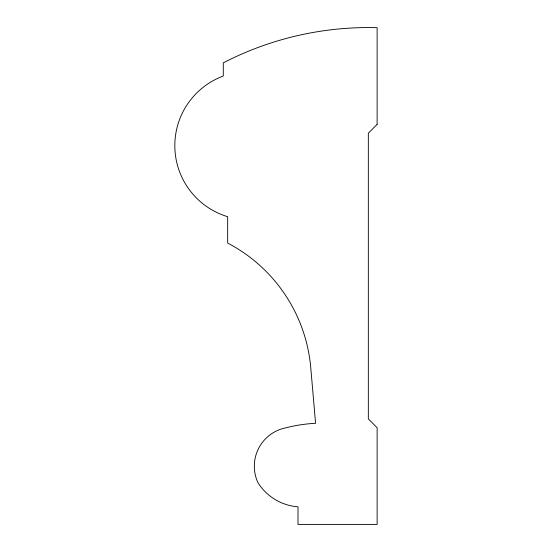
<?xml version="1.0" encoding="UTF-8"?>
<svg xmlns="http://www.w3.org/2000/svg" width="552" height="552" viewBox="0 0 552 552"><rect width="100%" height="100%" fill="white"/><g stroke="black" fill="none" stroke-linecap="round" stroke-linejoin="round"><path stroke-width="0.83" d="M377.126 124.386L368.336 133.184L368.336 418.906L377.126 427.696L377.126 524.4L298.004 524.4L298.004 506.819A51.964 51.964 0 0 1 257.929 482.641A39.151 39.151 0 0 1 285.791 427.828A150.04 150.04 0 0 1 315.585 423.301L310.762 367.736A155.885 155.885 0 0 0 227.672 243.073L227.672 216.701A74.209 74.209 0 0 1 223.277 76.038L223.277 62.852A316.448 316.448 0 0 1 377.126 27.683L377.126 124.386"/></g></svg>
